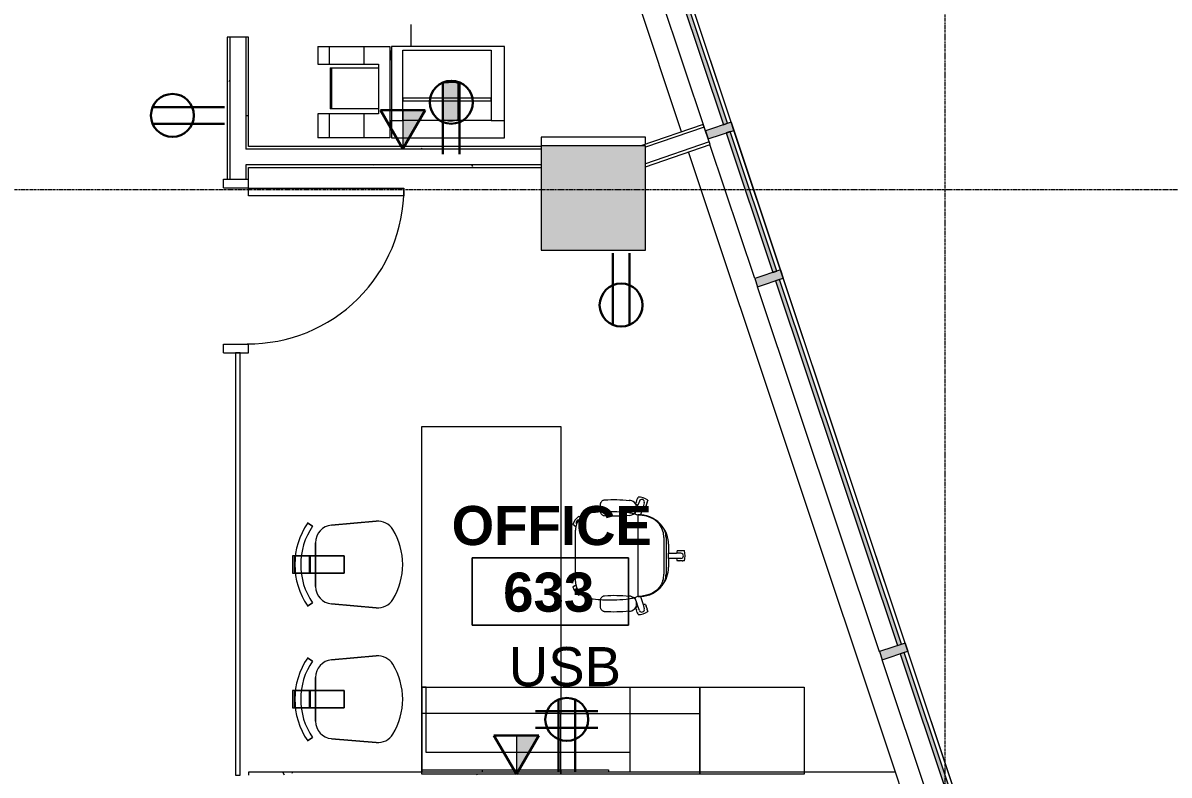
# Model space of a CAD drawing. Header units: inches. Extents: x 2468 to 4886, y -16 to 1381.
# Drawn here: x 4479.7 to 4743.5, y 685.4 to 858.4 of the extents above; entities that cross this region are included whole.
import ezdxf

# ---------------------------------------------------------------- set-up
doc = ezdxf.new("R2010")
doc.units = ezdxf.units.IN
doc.header["$MEASUREMENT"] = 0
doc.linetypes.add('Grid Line 1_2_', pattern=[0.875, 0.5, -0.125, 0.125, -0.125])
for name, color, linetype, lineweight in [('7200-WISCONSIN-AVE-6TH-FLOOR-031418_dwg', 8, 'Continuous', 9), ('A-ANNO-NOTE', 131, 'Continuous', 30), ('A-AREA-IDEN', 2, 'Continuous', 9), ('A-DOOR', 31, 'Continuous', 13), ('A-DOOR-FRAM', 31, 'Continuous', 20), ('A-GLAZ-CURT', 52, 'Continuous', 9), ('A-GLAZ-CWMG', 51, 'Continuous', 13), ('A-WALL', 113, 'Continuous', 13), ('A-WALL-PATT', 111, 'Continuous', 13), ('Bb-col', 7, 'Continuous', 9), ('Bb-cor', 7, 'Continuous', 9), ('Bb-mullion', 7, 'Continuous', 9), ('I-FURN', 30, 'Continuous', 9), ('I-WALL', 2, 'Continuous', 13), ('Q-SPCQ', 91, 'Continuous', 9), ('Q-SPCQ-IDEN', 132, 'Continuous', 9), ('S-COLS', 52, 'Continuous', 13), ('S-GRID', 1, 'Continuous', 9)]:
    doc.layers.add(name, color=color, linetype=linetype, lineweight=lineweight)
doc.styles.add('Swis721 Lt BT', font='swissl.ttf', dxfattribs={"height": 9})
doc.styles.add('Swis721 Lt BT_B', font='', dxfattribs={"height": 9})
doc.styles.get('Swis721 Lt BT_B').set_extended_font_data('Swis721 Lt BT', bold=True)
pattern_1 = [(0, (0, 0), (30.72, 7.68), [1.267, -21.773, 1.267, -21.773, -122.88]), (0, (0, 0), (30.72, 7.68), [-46.08, 1.267, -44.813, 1.267, -21.773, -53.76]), (0, (0, 0), (30.72, 7.68), [-115.2, 1.267, -14.093, 1.267, -37.133]), (120, (11.52, 3.84), (-22.011075, 22.7643), [1.267, -21.773, 1.267, -21.773, -122.88]), (120, (11.52, 3.84), (-22.011075, 22.7643), [-46.08, 1.267, -44.813, 1.267, -21.773, -53.76]), (120, (11.52, 3.84), (-22.011075, 22.7643), [-115.2, 1.267, -14.093, 1.267, -37.133]), (240, (15.36, 19.2), (-8.708925, -30.4443), [1.267, -21.773, 1.267, -21.773, -122.88]), (240, (15.36, 19.2), (-8.708925, -30.4443), [-46.08, 1.267, -44.813, 1.267, -21.773, -53.76]), (240, (15.36, 19.2), (-8.708925, -30.4443), [-115.2, 1.267, -14.093, 1.267, -37.133])]

# ---------------------------------------------------------------- blocks, each defined once
blk = doc.blocks.new('Concrete-Rectangular-Column - 24 x 24-4901126-6TH FLOOR POWER _ SIGNAL')
at = {"layer": 'S-COLS', "lineweight": 9}
blk.add_hatch(color=7, dxfattribs=at).paths.add_polyline_path([(-12, -12), (12, -12), (12, 12), (-12, 12), (-12, 8.85)], flags=0)
at = {"layer": 'S-COLS', "color": 8, "lineweight": 20}
for p, q in [((12, 12), (-12, 12)), ((-12, 12), (-12, -12)), ((12, -12), (12, 12)), ((-12, -12), (12, -12))]:
    blk.add_line(p, q, dxfattribs=at)
blk = doc.blocks.new('Single Flush - OTJ_SOLIDFLUSH_ALUM-6376845-6TH FLOOR POWER _ SIGNAL')
at = {"layer": 'A-DOOR', "lineweight": 20}
for p, q in [((16.15625, -2.4375), (17.90625, -2.4375)), ((16.15625, -38.25), (16.15625, -2.4375)), ((17.90625, -2.4375), (17.90625, -38.25)), ((17.90625, -38.25), (16.15625, -38.25))]:
    blk.add_line(p, q, dxfattribs=at)
at = {"layer": 'A-DOOR', "lineweight": 9}
blk.add_arc((17.90625, -2.4375), 35.8125, 179.5, 270, dxfattribs=at)
at = {"layer": 'A-DOOR-FRAM'}
for p, q in [((-20, 3.3125), (-20, -2.4375)), ((-20, 3.3125), (-18, 3.3125)), ((-18, 3.3125), (-18, -2.4375)), ((18.000004, 3.3125), (18.000004, -2.4375)), ((18.000004, 3.3125), (20.000004, 3.3125)), ((20.000004, 3.3125), (20.000004, -2.4375)), ((-20, -2.4375), (-18, -2.4375)), ((18.000004, -2.4375), (20.000004, -2.4375))]:
    blk.add_line(p, q, dxfattribs=at)
blk = doc.blocks.new('System Panel - Glazed-6291435-6TH FLOOR POWER _ SIGNAL')
at = {"layer": 'A-GLAZ-CURT', "lineweight": 13}
for p, q in [((48.6, 0.5), (-48.6, 0.5)), ((-48.6, 0.5), (-48.6, -0.5)), ((48.6, -0.5), (48.6, 0.5)), ((-48.6, -0.5), (48.6, -0.5))]:
    blk.add_line(p, q, dxfattribs=at)
blk = doc.blocks.new('Table-Teknion-Credenza_Top_for_Freestanding_Storage - CJCT20064-V39-6TH FLOOR POWER _ SIGNAL')
at = {"layer": 'I-FURN'}
for p, q in [((-32, 10), (32, 10)), ((-32, -9), (-32, 10)), ((32, 10), (32, 4)), ((32, 4), (32, -9.5625)), ((-32, -9.5625), (-32, -9))]:
    blk.add_line(p, q, dxfattribs=at)
blk = doc.blocks.new('Storage-Teknion-Wall_Panel_Open_Shelves - CJWO3HF1432-5122621-6TH FLOOR POWER _ SIGNAL')
at = {"layer": 'I-FURN'}
for p, q in [((-16, 13), (16, 13)), ((-16, -1), (-16, 13)), ((16, 13), (16, -1)), ((16, -1), (-16, -1))]:
    blk.add_line(p, q, dxfattribs=at)
blk = doc.blocks.new('Storage-Teknion-Wall_Panel_Under_Wall_Mount_Storage_Tackable - CJWUT2HF32-5122622-6TH FLOOR POWER _ SIGNAL')
at = {"layer": 'I-FURN'}
for p, q in [((-16, 1), (16, 1)), ((-16, 0), (-16, 1)), ((16, 0), (-16, 0)), ((16, 1), (16, 0))]:
    blk.add_line(p, q, dxfattribs=at)
blk = doc.blocks.new('Support-Teknion-Power_Trunk_with_End_Gable - CJPTG292048-V40-6TH FLOOR POWER _ SIGNAL')
at = {"layer": 'I-FURN'}
for p, q in [((-24, 4.5625), (-24, 0)), ((-19, 4), (-19, 4.5625)), ((10, 4), (-19, 4)), ((10, 4.5625), (10, 4)), ((24, 4), (24, 4.5625)), ((24, -9), (24, 4)), ((-24, 0), (-8, 0)), ((-8, 0), (23, 0)), ((23, 0), (23, -9)), ((23, -9), (23, -15)), ((24, -15), (24, -9)), ((23, -15), (24, -15))]:
    blk.add_line(p, q, dxfattribs=at)
blk = doc.blocks.new('Table-Teknion-Run_Off_Fixed_Journal_Leg - CJRF3266-5471392-6TH FLOOR POWER _ SIGNAL')
at = {"layer": 'I-FURN'}
for p, q in [((-33, 16), (33, 16)), ((-33, -16), (-33, 16)), ((33, 16), (33, -16)), ((33, -16), (-33, -16))]:
    blk.add_line(p, q, dxfattribs=at)
blk = doc.blocks.new('Storage-Teknion-Tower_Pedestal_Coat_and_Open_Shelves - CJTPF692024-5122624-6TH FLOOR POWER _ SIGNAL')
at = {"layer": 'I-FURN'}
for p, q in [((-12, 0), (12, 0)), ((-12, -20), (-12, 0)), ((12, 0), (12, -20)), ((12, -20), (-12, -20))]:
    blk.add_line(p, q, dxfattribs=at)
blk = doc.blocks.new('Chair-Teknion-Projek - No Headrest_  Fixed T-Arms-V15-6TH FLOOR POWER _ SIGNAL')
at = {"layer": 'I-FURN'}
for p, q in [((-7.17, 11.87), (-6.95, 11.57)), ((-6.88, 11.48), (-6.65, 11.17)), ((-5.91, 11.24), (5.91, 11.24)), ((6.65, 11.17), (6.88, 11.48)), ((6.95, 11.57), (7.17, 11.87)), ((-8.86, 10.18), (-9.08, 10.49)), ((-8.76, 10.04), (-8.79, 10.09)), ((8.79, 10.09), (8.76, 10.04)), ((9.08, 10.49), (8.86, 10.18)), ((-11.87, 5.48), (-11.02, 5.48)), ((-11.02, 5.48), (-10.17, 5.48)), ((10.17, 5.48), (11.02, 5.48)), ((11.02, 5.48), (11.87, 5.48)), ((-12.29, -2.75), (-11.93, -2.64)), ((11.93, -2.64), (12.29, -2.75)), ((-13.51, -3.15), (-13.15, -3.03)), ((-13.04, -2.99), (-12.4, -2.79)), ((-12.59, -3.46), (-11.62, -3.13)), ((-11.67, -5.03), (-12.31, -5.24)), ((-11.24, -4.3), (-12.21, -4.6)), ((-11.2, -4.88), (-11.56, -5)), ((-9.39, -3.16), (9.39, -3.16)), ((11.56, -5), (11.2, -4.88)), ((12.22, -4.6), (11.24, -4.3)), ((12.59, -3.46), (11.62, -3.13)), ((12.31, -5.24), (11.67, -5.03)), ((12.4, -2.79), (13.04, -2.99)), ((13.15, -3.03), (13.51, -3.15)), ((-12.42, -5.28), (-12.78, -5.39)), ((12.78, -5.39), (12.42, -5.28)), ((4.23, -9.07), (-4.23, -9.07)), ((4.23, -9.61), (-4.23, -9.61)), ((-0.63, -10.17), (-2.65, -10.17)), ((-0.61, -12.02), (-0.63, -10.17)), ((-0.63, -10.17), (0.64, -10.17)), ((0.64, -10.17), (0.61, -12.02)), ((2.65, -10.17), (0.64, -10.17)), ((-1.18, -12.54), (-1.18, -12.17)), ((-1.18, -13.33), (-1.18, -12.66)), ((-0.6, -13.04), (-0.61, -12.02)), ((0.6, -13.04), (0.61, -12.02)), ((1.18, -12.17), (1.18, -12.54)), ((1.18, -12.66), (1.18, -13.33)), ((-1.18, -13.82), (-1.18, -13.45)), ((1.18, -13.45), (1.18, -13.82))]:
    blk.add_line(p, q, dxfattribs=at)
at = {"layer": 'I-FURN', "flags": 128}
for points in [[(-11.62, -3.13), (-10.6, -2.79), (-9.58, -2.44)], [(9.58, -2.44), (10.6, -2.79), (11.62, -3.13)], [(-9.39, -3.72), (-10.32, -4.01), (-11.24, -4.3)], [(11.24, -4.3), (10.32, -4.01), (9.39, -3.72)]]:
    blk.add_lwpolyline(points, dxfattribs=at)
at = {"layer": 'I-FURN'}
for centre, radius, start, end in [((-6.1, 8.39), 3.64, 107.0766, 144.9234), ((-5.91, 7.24), 4, 100.7159, 135.4062), ((-7.64, 10.51), 0.6, 53.6044, 182.0177), ((-7, 11.54), 0.062, 320.5051, 36), ((-6.93, 11.44), 0.062, 36, 111.4949), ((-5.91, 7.24), 4, 90, 100.7159), ((5.91, 7.24), 4, 79.2841, 90), ((5.91, 7.24), 4, 44.5938, 79.2841), ((6.93, 11.44), 0.062, 68.5051, 144), ((7, 11.54), 0.062, 144, 219.4949), ((6.1, 8.39), 3.64, 35.0766, 72.9234), ((7.64, 10.51), 0.6, 357.9823, 126.3956), ((-5.91, 7.24), 4, 135.4062, 172.7165), ((-8.81, 10.22), 0.062, 216, 291.4949), ((-8.74, 10.12), 0.062, 140.5051, 216), ((5.91, 7.24), 4, 7.2835, 44.5938), ((8.81, 10.22), 0.062, 248.5051, 324), ((8.74, 10.12), 0.062, 324, 39.4949), ((24.63, 3.33), 34.78, 176.4781, 182.5921), ((24.63, 3.33), 34.78, 172.7165, 176.4781), ((-24.63, 3.33), 34.78, 3.5219, 7.2835), ((-24.63, 3.33), 34.78, 357.4079, 3.5219), ((24.25, 3.32), 34.4, 182.6596, 187.3663), ((-24.25, 3.32), 34.4, 352.6337, 357.3404), ((-11.07, -1.13), 1.68, 178.9486, 271.7629), ((-14.86, -4.83), 3.65, 27.6577, 36.875), ((-10.97, -1.13), 1.68, 268.2371, 1.0513), ((-1.73, -0.04), 8.21, 187.3674, 194.9992), ((-1.73, -0.04), 8.21, 194.9992, 196.9886), ((-5.24, -1.24), 4.5, 195.45, 205.2697), ((10.97, -1.13), 1.68, 178.9487, 271.7629), ((5.25, -1.25), 4.49, 334.7208, 344.5595), ((1.73, -0.04), 8.21, 343.0114, 345.0008), ((1.73, -0.04), 8.21, 345.0008, 352.6326), ((11.07, -1.13), 1.68, 268.2371, 1.0514), ((14.86, -4.83), 3.65, 143.125, 152.3423), ((-9.87, -3.21), 3.64, 179.0766, 216.9234), ((-13.13, -3.09), 0.062, 32.5051, 108), ((-13.02, -3.05), 0.062, 108, 183.4949), ((-12.36, -4.01), 0.6, 112.6052, 284.2997), ((-12.44, -5.22), 0.062, 288, 3.4949), ((-12.38, -2.85), 0.062, 32.5051, 108), ((-12.33, -5.18), 0.062, 212.5051, 288), ((-12.27, -2.81), 0.062, 108, 183.4949), ((-11.69, -4.98), 0.062, 288, 3.4949), ((-11.58, -4.94), 0.062, 212.5051, 288), ((-14.86, -4.83), 3.65, 359.125, 8.3423), ((-3.3, -3.44), 6.1, 177.3817, 182.6183), ((-2.64, -3.42), 6.76, 182.5778, 231.7498), ((2.64, -3.42), 6.76, 308.2502, 357.4222), ((2.64, -3.42), 6.76, 357.298, 2.149), ((14.86, -4.83), 3.65, 171.6577, 180.875), ((11.58, -4.94), 0.062, 252, 327.4949), ((11.69, -4.98), 0.062, 176.5051, 252), ((12.36, -4.01), 0.6, 256.6052, 67.3948), ((12.27, -2.81), 0.062, 356.5051, 72), ((12.33, -5.18), 0.062, 252, 327.4949), ((12.38, -2.85), 0.062, 72, 147.4949), ((12.44, -5.22), 0.062, 176.5051, 252), ((9.87, -3.21), 3.64, 323.0766, 0.9234), ((13.02, -3.05), 0.062, 356.5051, 72), ((13.13, -3.09), 0.062, 72, 147.4949), ((-2.65, -3.42), 6.75, 231.7498, 270), ((-4.23, -5.34), 4.26, 232.4396, 249.1668), ((-4.23, -5.34), 4.26, 249.1668, 270), ((-4.46, -4.82), 4.25, 253.6072, 273.1858), ((2.65, -3.42), 6.75, 270, 308.2502), ((4.46, -4.82), 4.25, 266.8142, 286.3928), ((4.23, -5.34), 4.26, 270, 290.8332), ((4.23, -5.34), 4.26, 290.8332, 307.5604), ((0, -15.62), 3.65, 99.6577, 108.875), ((-1.12, -12.54), 0.062, 180, 255.4949), ((-1.12, -12.66), 0.062, 104.5051, 180), ((0, -12.99), 0.6, 184.6052, 355.3948), ((0, -15.62), 3.65, 71.125, 80.3423), ((1.12, -12.54), 0.062, 284.5051, 0), ((1.12, -12.66), 0.062, 360, 75.4949), ((-1.12, -13.33), 0.062, 180, 255.4949), ((-1.12, -13.45), 0.062, 104.5051, 180), ((0, -10.37), 3.64, 251.0766, 288.9234), ((1.12, -13.33), 0.062, 284.5051, 360), ((1.12, -13.45), 0.062, 360, 75.4949)]:
    blk.add_arc(centre, radius, start, end, dxfattribs=at)
for points in [[(-12.86, 4.54), (-12.85, 4.63), (-12.82, 4.79), (-12.71, 5.02), (-12.55, 5.21), (-12.35, 5.36), (-12.12, 5.46), (-11.95, 5.48), (-11.87, 5.48)], [(-10.17, 5.48), (-10.08, 5.48), (-9.92, 5.46), (-9.68, 5.36), (-9.48, 5.21), (-9.32, 5.02), (-9.21, 4.79), (-9.18, 4.63), (-9.18, 4.54)], [(9.18, 4.54), (9.18, 4.63), (9.21, 4.79), (9.32, 5.02), (9.48, 5.21), (9.68, 5.36), (9.92, 5.46), (10.08, 5.48), (10.17, 5.48)], [(11.87, 5.48), (11.95, 5.48), (12.12, 5.46), (12.35, 5.36), (12.55, 5.21), (12.71, 5.02), (12.82, 4.79), (12.85, 4.63), (12.86, 4.54)], [(-12.75, -1.09), (-12.85, -0.16), (-12.97, 1.72), (-12.93, 3.6), (-12.86, 4.54)], [(-9.18, 4.54), (-9.11, 3.6), (-9.06, 1.72), (-9.18, -0.16), (-9.29, -1.09)], [(9.29, -1.09), (9.18, -0.16), (9.06, 1.72), (9.11, 3.6), (9.18, 4.54)], [(12.86, 4.54), (12.93, 3.6), (12.97, 1.72), (12.85, -0.16), (12.75, -1.09)], [(-5.66, -8.9), (-8.07, -8.21), (-9.33, -5.79), (-9.33, -3.16)], [(5.66, -8.9), (8.07, -8.21), (9.33, -5.79), (9.33, -3.16)]]:
    blk.add_open_spline(points, degree=3, dxfattribs=at)
blk = doc.blocks.new('Storage-Teknion-Pedestal_Unfinished_Top_2_High - CJPCSB2016-V41-6TH FLOOR POWER _ SIGNAL')
at = {"layer": 'I-FURN'}
for p, q in [((-8, 0), (8, 0)), ((-8, -6), (-8, 0)), ((8, 0), (8, -6)), ((-8, -19.5625), (-8, -6)), ((8, -6), (8, -19.5625))]:
    blk.add_line(p, q, dxfattribs=at)
blk = doc.blocks.new('F-Chairs1 - Side 01-V31-6TH FLOOR POWER _ SIGNAL')
at = {"layer": 'I-FURN'}
for p, q in [((-9.07, 9.03), (-9.96, 19.32)), ((-9.96, 19.32), (-9.07, 9.03)), ((-9.07, 9.03), (-9.96, 19.32)), ((9.96, 19.32), (9.07, 9.03)), ((9.07, 9.03), (9.96, 19.32)), ((9.96, 19.32), (9.07, 9.03)), ((-2, 11.91), (-2, 5.32)), ((2, 11.91), (-2, 11.91)), ((-2, 11.91), (2, 11.91)), ((-2, 5.32), (-2, 11.91)), ((2, 11.91), (2, 5.32)), ((2, 5.32), (2, 11.91)), ((5.02, 5.32), (-5.02, 5.32)), ((-5.02, 5.32), (5.02, 5.32)), ((5.02, 5.32), (-5.02, 5.32)), ((-2, 5.32), (-2, 3.91)), ((-2, 4.21), (-2, 5.32)), ((2, 5.32), (2, 4.21)), ((2, 3.91), (2, 5.32)), ((-9.57, 3.52), (-8.8, 4.64)), ((-8.8, 4.64), (-9.57, 3.52)), ((-9.57, 3.52), (-8.8, 4.64)), ((2, 4.21), (-2, 4.21)), ((-2, 2.09), (-2, 4.21)), ((-2, 3.91), (-2, 2.09)), ((-2, 3.91), (2, 3.91)), ((2, 4.21), (2, 2.09)), ((2, 2.09), (2, 3.91)), ((8.8, 4.64), (9.57, 3.52)), ((9.57, 3.52), (8.8, 4.64)), ((8.8, 4.64), (9.57, 3.52)), ((-2, 2.09), (-2, 0.72)), ((-2, 0.72), (-2, 2.09)), ((-2, 0.72), (-2, 0)), ((-2, 0.46), (-2, 0.72)), ((2, 0.46), (-2, 0.46)), ((-2, 0.46), (-2, 0)), ((2, 0.46), (-2, 0.46)), ((2, 2.09), (2, 0.72)), ((2, 0.72), (2, 2.09)), ((2, 0.72), (2, 0.46)), ((2, 0), (2, 0.72)), ((2, 0), (2, 0.46)), ((-2, 0), (2, 0)), ((-2, 0), (2, 0))]:
    blk.add_line(p, q, dxfattribs=at)
for centre, radius, start, end in [((0, 10.06), 15.35, 58.407, 121.593), ((0, 10.06), 15.35, 58.407, 121.593), ((0, 10.06), 15.35, 58.407, 121.593), ((-5.91, 19.67), 4.06, 121.593, 184.9697), ((-5.91, 19.67), 4.06, 121.593, 184.9697), ((-5.91, 19.67), 4.06, 121.593, 184.9697), ((5.91, 19.67), 4.06, 355.0303, 58.407), ((5.91, 19.67), 4.06, 355.0303, 58.407), ((5.91, 19.67), 4.06, 355.0303, 58.407), ((-5.02, 9.38), 4.06, 184.9697, 270), ((-5.02, 9.38), 4.06, 184.9697, 270), ((-5.02, 9.38), 4.06, 184.9697, 270), ((5.02, 9.38), 4.06, 270, 355.0303), ((5.02, 9.38), 4.06, 270, 355.0303), ((5.02, 9.38), 4.06, 270, 355.0303), ((0, 17.51), 16.94, 235.6197, 304.3803), ((0, 17.51), 16.94, 235.6197, 304.3803), ((0, 17.51), 16.94, 235.6197, 304.3803), ((0, 17.51), 15.59, 235.6197, 304.3803), ((0, 17.51), 15.59, 235.6197, 304.3803), ((0, 17.51), 15.59, 235.6197, 304.3803)]:
    blk.add_arc(centre, radius, start, end, dxfattribs=at)
blk = doc.blocks.new('System Panel - Glazed-6292521-6TH FLOOR POWER _ SIGNAL')
at = {"layer": 'A-GLAZ-CURT'}
blk.add_hatch(color=7, dxfattribs=at).paths.add_polyline_path([(44.25, -0.5), (44.25, 0.5), (-44.25, 0.5), (-44.25, -0.5), (6.29, -0.5)], flags=0)
at = {"layer": 'A-GLAZ-CURT', "color": 8, "lineweight": 20}
for p, q in [((44.25, 0.5), (-44.25, 0.5)), ((-44.25, 0.5), (-44.25, -0.5)), ((44.25, -0.5), (44.25, 0.5)), ((-44.25, -0.5), (44.25, -0.5))]:
    blk.add_line(p, q, dxfattribs=at)
blk = doc.blocks.new('Rectangular Mullion - 2_ x 6_ rectangular-V67-6TH FLOOR POWER _ SIGNAL')
at = {"layer": 'A-GLAZ-CWMG', "lineweight": 9}
for p, q in [((4642.68, 835.59), (4614.63, 919.52)), ((4636.76, 833.61), (4608.7, 917.54))]:
    blk.add_line(p, q, dxfattribs=at)
blk = doc.blocks.new('System Panel - Glazed-6292522-6TH FLOOR POWER _ SIGNAL')
at = {"layer": 'A-GLAZ-CURT'}
blk.add_hatch(color=7, dxfattribs=at).paths.add_polyline_path([(16.94, -0.5), (16.94, 0.5), (-16.94, 0.5), (-16.94, -0.5), (5.85, -0.5)], flags=0)
at = {"layer": 'A-GLAZ-CURT', "color": 8, "lineweight": 20}
for p, q in [((16.94, 0.5), (-16.94, 0.5)), ((-16.94, 0.5), (-16.94, -0.5)), ((16.94, -0.5), (16.94, 0.5)), ((-16.94, -0.5), (16.94, -0.5))]:
    blk.add_line(p, q, dxfattribs=at)
blk = doc.blocks.new('Rectangular Mullion - 2_ x 6_ rectangular-V68-6TH FLOOR POWER _ SIGNAL')
at = {"layer": 'A-GLAZ-CWMG', "lineweight": 9}
for p, q in [((4654.06, 801.56), (4643.32, 833.69)), ((4648.13, 799.58), (4637.82, 830.43))]:
    blk.add_line(p, q, dxfattribs=at)
blk = doc.blocks.new('System Panel - Glazed-6292523-6TH FLOOR POWER _ SIGNAL')
at = {"layer": 'A-GLAZ-CURT'}
blk.add_hatch(color=7, dxfattribs=at).paths.add_polyline_path([(44.25, -0.5), (44.25, 0.5), (-44.25, 0.5), (-44.25, -0.5), (12.86, -0.5)], flags=0)
at = {"layer": 'A-GLAZ-CURT', "color": 8, "lineweight": 20}
for p, q in [((44.25, 0.5), (-44.25, 0.5)), ((-44.25, 0.5), (-44.25, -0.5)), ((44.25, -0.5), (44.25, 0.5)), ((-44.25, -0.5), (44.25, -0.5))]:
    blk.add_line(p, q, dxfattribs=at)
blk = doc.blocks.new('Rectangular Mullion - 2_ x 6_ rectangular-V69-6TH FLOOR POWER _ SIGNAL')
at = {"layer": 'A-GLAZ-CWMG', "lineweight": 9}
for p, q in [((4682.74, 715.73), (4654.69, 799.67)), ((4676.82, 713.75), (4648.76, 797.69))]:
    blk.add_line(p, q, dxfattribs=at)
blk = doc.blocks.new('System Panel - Glazed-6292524-6TH FLOOR POWER _ SIGNAL')
at = {"layer": 'A-GLAZ-CURT'}
blk.add_hatch(color=7, dxfattribs=at).paths.add_polyline_path([(16.94, -0.5), (16.94, 0.5), (-16.94, 0.5), (-16.94, -0.5), (5.85, -0.5)], flags=0)
at = {"layer": 'A-GLAZ-CURT', "color": 8, "lineweight": 20}
for p, q in [((16.94, 0.5), (-16.94, 0.5)), ((-16.94, 0.5), (-16.94, -0.5)), ((16.94, -0.5), (16.94, 0.5)), ((-16.94, -0.5), (16.94, -0.5))]:
    blk.add_line(p, q, dxfattribs=at)
blk = doc.blocks.new('Rectangular Mullion - 2_ x 6_ rectangular-5910276-6TH FLOOR POWER _ SIGNAL')
at = {"layer": 'A-GLAZ-CWMG', "lineweight": 9}
for p, q in [((4533.88, 1161.14), (4523.14, 1193.27)), ((4527.95, 1159.16), (4517.21, 1191.28))]:
    blk.add_line(p, q, dxfattribs=at)
blk = doc.blocks.new('Rectangular Mullion - 2_ x 6_ rectangular-6292512-6TH FLOOR POWER _ SIGNAL')
at = {"layer": 'A-GLAZ-CWMG', "lineweight": 9}
blk.add_hatch(color=7, dxfattribs=at).paths.add_polyline_path([(1, 4.87), (1, -1.38), (-1, -1.38), (-1, 4.87)], flags=0)
at = {"layer": 'A-GLAZ-CWMG', "color": 8, "lineweight": 20}
for p, q in [((-1, 4.87), (1, 4.87)), ((-1, -1.38), (-1, 4.87)), ((1, 4.87), (1, -1.38)), ((1, -1.38), (-1, -1.38))]:
    blk.add_line(p, q, dxfattribs=at)
blk = doc.blocks.new('A-Copier-Floor - A-Copier-Floor-4036613-6TH FLOOR POWER _ SIGNAL')
at = {"layer": 'Q-SPCQ'}
for p, q in [((-30.09, 11.47), (-27.49, 11.47)), ((-30.09, 11.47), (-30.09, 7.47)), ((-27.49, 11.47), (-19.49, 11.47)), ((-27.49, 11.47), (-27.49, 7.47)), ((-19.49, 11.47), (-13.49, 11.47)), ((-19.49, 11.47), (-19.49, 7.47)), ((-13.49, 11.47), (-13.49, -9.53)), ((12.91, 11.47), (-13.09, 11.47)), ((-13.09, 11.47), (-13.09, -5.51)), ((-10.52, -5.51), (-10.52, 10.67)), ((-10.52, 10.67), (9.82, 10.67)), ((9.82, 10.67), (9.82, -5.51)), ((12.91, -5.51), (12.91, 11.47)), ((-13.29, 10.49), (-13.29, 8.47)), ((-13.29, 10.49), (-13.1, 10.49)), ((-13.1, 8.47), (-13.29, 8.47)), ((-30.09, 7.47), (-27.49, 7.47)), ((-27.49, 7.47), (-19.49, 7.47)), ((-27.26, 6.6), (-26.84, 6.6)), ((-27.26, 6.6), (-27.26, -2.84)), ((-26.84, 6.6), (-16.13, 6.6)), ((-26.84, -2.84), (-26.84, 6.6)), ((-19.49, 7.47), (-16.13, 7.47)), ((-16.13, 7.47), (-16.13, -3.97)), ((9.82, -0.4), (-10.52, -0.4)), ((-10.52, -0.4), (-10.52, -1.03)), ((-10.52, -1.03), (9.82, -1.03)), ((9.82, -1.03), (9.82, -0.4)), ((-27.49, -3.97), (-30.09, -3.97)), ((-30.09, -3.97), (-30.09, -9.53)), ((-19.49, -3.97), (-27.49, -3.97)), ((-27.49, -3.97), (-27.49, -9.53)), ((-26.84, -2.84), (-27.26, -2.84)), ((-16.13, -2.84), (-26.84, -2.84)), ((-16.13, -3.97), (-19.49, -3.97)), ((-19.49, -3.97), (-19.49, -9.53)), ((-13.29, -5.51), (-13.29, -7.53)), ((-13.29, -5.51), (-13.1, -5.51)), ((-13.1, -7.53), (-13.29, -7.53)), ((-13.09, -5.51), (-10.52, -5.51)), ((-13.09, -5.51), (-13.09, -9.53)), ((9.82, -5.51), (-10.52, -5.51)), ((9.82, -5.51), (12.91, -5.51)), ((12.91, -9.53), (12.91, -5.51)), ((-27.49, -9.53), (-30.09, -9.53)), ((-19.49, -9.53), (-27.49, -9.53)), ((-13.49, -9.53), (-19.49, -9.53)), ((-13.09, -9.53), (12.91, -9.53))]:
    blk.add_line(p, q, dxfattribs=at)
blk = doc.blocks.new('7200-WISCONSIN-AVE-6TH-FLOOR-031418_dwg-5450642-6TH FLOOR POWER _ SIGNAL')
at = {"layer": 'Bb-col', "flags": 128}
blk.add_lwpolyline([(4623, 830.49), (4623, 832.13), (4599, 832.13), (4599, 830.12)], dxfattribs=at)
at = {"layer": 'Bb-cor', "flags": 128}
for points in [[(4643.33, 833.7), (4654.7, 799.67), (4643.33, 833.7), (4614, 921.42)], [(4694.77, 679.82), (4683.39, 713.84), (4654.07, 801.57)]]:
    blk.add_lwpolyline(points, dxfattribs=at)
at = {"layer": 'Bb-mullion'}
for p, q in [((4642.69, 835.59), (4643.33, 833.7)), ((4654.07, 801.57), (4654.7, 799.67)), ((4654.07, 801.57), (4654.7, 799.67)), ((4682.76, 715.74), (4683.39, 713.84))]:
    blk.add_line(p, q, dxfattribs=at)
blk = doc.blocks.new('Room Tag - Room Name and Number-3379422-6TH FLOOR POWER _ SIGNAL')
at = {"layer": 'A-AREA-IDEN'}
for p, q in [((-0.1881, -0.1636), (-0.1881, -0.0018)), ((-0.1881, -0.0018), (0.1869, -0.0018)), ((0.1869, -0.0018), (-0.1881, -0.0018)), ((-0.1881, -0.0018), (-0.1881, -0.1636)), ((0.1869, -0.0018), (0.1869, -0.1636)), ((0.1869, -0.1636), (0.1869, -0.0018)), ((0.1869, -0.1636), (-0.1881, -0.1636)), ((-0.1881, -0.1636), (0.1869, -0.1636))]:
    blk.add_line(p, q, dxfattribs=at)

msp = doc.modelspace()

# ---------------------------------------------------------------- hatches: boundary and pattern name
at = {"layer": 'A-ANNO-NOTE', "lineweight": 9}
for points in [[(4576.36, 844.5), (4578.73, 844.81), (4578.01, 844.85)], [(4576.36, 844.5), (4579.51, 844.62), (4578.73, 844.81)], [(4579.59, 836.1), (4579.51, 844.62), (4576.36, 844.5), (4578.29, 839.48)], [(4576.53, 836.13), (4576.36, 844.5), (4576.36, 836.2)], [(4579.59, 836.1), (4576.36, 844.5), (4576.53, 836.13)], [(4576.53, 844.56), (4578.01, 844.85), (4577.48, 844.81)], [(4579.59, 836.1), (4579.84, 844.5), (4579.51, 844.62), (4579.56, 839.48)], [(4579.59, 836.1), (4579.84, 836.2), (4579.84, 844.5), (4579.7, 839.48)], [(4567.12, 829.42), (4572.28, 838.35), (4567.12, 838.35)], [(4578.01, 835.85), (4576.53, 836.13), (4577.48, 835.89)], [(4578.01, 835.85), (4578.73, 835.89), (4576.53, 836.13)], [(4578.73, 835.89), (4579.59, 836.1), (4576.53, 836.13)], [(4578.73, 835.89), (4579.17, 835.98), (4579.59, 836.1)], [(4593.25, 685.55), (4598.41, 694.48), (4593.25, 694.48)]]:
    msp.add_hatch(color=256, dxfattribs=at).paths.add_polyline_path(points, flags=0)
at = {"layer": 'A-WALL-PATT', "lineweight": 9}
h = msp.add_hatch(dxfattribs=at)
h.set_pattern_fill('FP_1', color=256, style=0, pattern_type=2)
h.set_pattern_definition(pattern_1)
h.paths.add_polyline_path([(4526.69, 563.87), (4527.31, 563.87), (4527.31, 571.63), (4526.69, 571.63), (4526.69, 563.87)], flags=0)
h.paths.add_polyline_path([(4526.69, 681.8), (4527.31, 681.8), (4527.31, 685.3), (4526.69, 685.3)], flags=0)
h.paths.add_polyline_path([(4527.31, 822.49), (4527.31, 855.13), (4526.69, 855.13), (4526.69, 822.49)], flags=0)
h = msp.add_hatch(dxfattribs=at)
h.set_pattern_fill('FP_1', color=256, style=0, pattern_type=2)
h.set_pattern_definition(pattern_1)
h.paths.add_polyline_path([(4530.94, 568.12), (4531.56, 568.12), (4531.56, 571.63), (4530.94, 571.63)], flags=0)
h.paths.add_polyline_path([(4530.94, 822.49), (4531.56, 822.49), (4531.56, 825.74), (4530.94, 825.74), (4530.94, 825.11)], flags=0)
h.paths.add_polyline_path([(4530.94, 829.36), (4531.56, 829.36), (4531.56, 855.13), (4530.94, 855.13), (4530.94, 829.99)], flags=0)
h = msp.add_hatch(dxfattribs=at)
h.set_pattern_fill('FP_1', color=256, style=0, pattern_type=2)
h.set_pattern_definition(pattern_1)
h.paths.add_polyline_path([(4593.96, 829.36), (4599, 829.36), (4599, 829.99), (4531.56, 829.99), (4531.56, 829.36), (4590.53, 829.36)], flags=0)
h = msp.add_hatch(dxfattribs=at)
h.set_pattern_fill('FP_1', color=256, style=0, pattern_type=2)
h.set_pattern_definition(pattern_1)
h.paths.add_polyline_path([(4584.52, 825.11), (4599, 825.11), (4599, 825.74), (4531.56, 825.74), (4531.56, 825.11), (4571.49, 825.11)], flags=0)
h = msp.add_hatch(dxfattribs=at)
h.set_pattern_fill('FP_1', color=256, style=0, pattern_type=2)
h.set_pattern_definition(pattern_1)
h.paths.add_polyline_path([(4531.56, 685.36), (4680.76, 685.36), (4680.56, 685.99), (4659.49, 685.99), (4659.49, 685.55), (4571.49, 685.55), (4571.49, 685.99), (4531.56, 685.99)], flags=0)

# ---------------------------------------------------------------- linework, layer by layer
at = {"layer": 'A-ANNO-NOTE'}
for p, q in [((4576.36, 828.2), (4576.36, 844.73)), ((4580.19, 828.2), (4580.19, 844.73)), ((4526.03, 839.04), (4509.51, 839.04)), ((4567.12, 829.42), (4561.97, 838.35)), ((4561.97, 838.35), (4572.28, 838.35)), ((4567.12, 829.42), (4572.28, 838.35)), ((4526.03, 835.21), (4509.51, 835.21)), ((4615.47, 805.46), (4615.47, 788.94)), ((4619.3, 805.46), (4619.3, 788.94)), ((4602.95, 686.2), (4602.95, 702.73)), ((4606.78, 686.2), (4606.78, 702.73)), ((4597.69, 700.08), (4612.04, 700.08)), ((4593.25, 685.55), (4588.09, 694.48)), ((4588.09, 694.48), (4598.41, 694.48)), ((4593.25, 685.55), (4598.41, 694.48)), ((4597.69, 696.25), (4612.04, 696.25))]:
    msp.add_line(p, q, dxfattribs=at)
at = {"layer": 'A-ANNO-NOTE', "lineweight": 9}
for p, q in [((4576.36, 844.5), (4576.36, 836.2)), ((4579.84, 836.2), (4579.84, 844.5)), ((4567.12, 829.42), (4572.28, 838.35)), ((4572.28, 838.35), (4567.12, 838.35)), ((4567.12, 838.35), (4567.12, 829.42)), ((4593.25, 685.55), (4598.41, 694.48)), ((4598.41, 694.48), (4593.25, 694.48)), ((4593.25, 694.48), (4593.25, 685.55))]:
    msp.add_line(p, q, dxfattribs=at)
at = {"layer": 'A-ANNO-NOTE'}
for centre in [(4578.28, 840.16), (4514.07, 837.13), (4617.38, 793.5), (4604.87, 698.16)]:
    msp.add_circle(centre, 4.95, dxfattribs=at)
at = {"layer": 'A-ANNO-NOTE', "lineweight": 9}
for start, end in [(67.2244, 112.7756), (247.2244, 292.7756)]:
    msp.add_arc((4578.1, 840.35), 4.5, start, end, dxfattribs=at)
at = {"layer": 'A-WALL', "lineweight": 9}
for p, q in [((4631.3, 833.34), (4603.55, 916.38)), ((4680.56, 685.99), (4632.85, 828.72))]:
    msp.add_line(p, q, dxfattribs=at)
at = {"layer": 'A-WALL'}
for p, q in [((4527.31, 855.13), (4527.31, 822.49)), ((4530.94, 855.13), (4530.94, 829.36)), ((4636.46, 834.45), (4623, 829.83)), ((4599, 829.36), (4530.94, 829.36)), ((4637.64, 831.02), (4623, 826)), ((4530.94, 825.74), (4530.94, 822.49)), ((4599, 825.74), (4530.94, 825.74))]:
    msp.add_line(p, q, dxfattribs=at)
at = {"layer": 'I-WALL'}
for p, q in [((4531.56, 855.13), (4526.69, 855.13)), ((4526.69, 855.13), (4526.69, 822.49)), ((4531.56, 829.99), (4531.56, 855.13)), ((4636.25, 835.04), (4621.92, 830.12)), ((4637.84, 830.43), (4636.25, 835.04)), ((4599, 829.99), (4531.56, 829.99)), ((4623, 825.33), (4637.84, 830.43)), ((4531.56, 822.49), (4531.56, 825.11)), ((4531.56, 825.11), (4599, 825.11)), ((4526.69, 822.49), (4531.56, 822.49)), ((4680.56, 685.99), (4531.56, 685.99)), ((4531.56, 685.99), (4531.56, 685.3)), ((4682.18, 681.11), (4680.56, 685.99))]:
    msp.add_line(p, q, dxfattribs=at)
at = {"layer": 'Q-SPCQ-IDEN'}
msp.add_line((4569.03, 852.95), (4569.03, 858.06), dxfattribs=at)
at = {"layer": 'S-GRID', "linetype": 'Grid Line 1_2_'}
for p, q in [((4692, -16.1), (4692, 1356.78)), ((2467.88, 820.12), (4862.49, 820.12))]:
    msp.add_line(p, q, dxfattribs=at)

# ---------------------------------------------------------------- block references
at = {"layer": '7200-WISCONSIN-AVE-6TH-FLOOR-031418_dwg', "color": 7}
msp.add_blockref('7200-WISCONSIN-AVE-6TH-FLOOR-031418_dwg-5450642-6TH FLOOR POWER _ SIGNAL', (0, 0), dxfattribs=at)
msp.add_blockref('7200-WISCONSIN-AVE-6TH-FLOOR-031418_dwg-5450642-6TH FLOOR POWER _ SIGNAL', (0, 0), dxfattribs=at)
msp.add_blockref('7200-WISCONSIN-AVE-6TH-FLOOR-031418_dwg-5450642-6TH FLOOR POWER _ SIGNAL', (0, 0), dxfattribs=at)
at = {"layer": 'A-AREA-IDEN', "xscale": 95.99999999999994, "yscale": 95.99999999999994, "zscale": 95.99999999999994}
msp.add_blockref('Room Tag - Room Name and Number-3379422-6TH FLOOR POWER _ SIGNAL', (4601.1, 735.55), dxfattribs=at)
at = {"layer": 'A-DOOR', "rotation": 89.99999999999986}
msp.add_blockref('Single Flush - OTJ_SOLIDFLUSH_ALUM-6376845-6TH FLOOR POWER _ SIGNAL', (4529.13, 802.49), dxfattribs=at)
at = {"layer": 'A-GLAZ-CURT'}
for name, p, rotation in [('System Panel - Glazed-6292521-6TH FLOOR POWER _ SIGNAL', (4627.35, 877.12), 288.4809150346402), ('System Panel - Glazed-6292522-6TH FLOOR POWER _ SIGNAL', (4647.38, 817.19), 288.4809150346402), ('System Panel - Glazed-6292523-6TH FLOOR POWER _ SIGNAL', (4667.41, 757.26), 288.4809150346402), ('System Panel - Glazed-6291435-6TH FLOOR POWER _ SIGNAL', (4529.13, 733.9), 90), ('System Panel - Glazed-6292524-6TH FLOOR POWER _ SIGNAL', (4687.44, 697.33), 288.4809150346402)]:
    msp.add_blockref(name, p, dxfattribs=dict(at, rotation=rotation))
at = {"layer": 'A-GLAZ-CWMG', "lineweight": 9}
for name, p in [('Rectangular Mullion - 2_ x 6_ rectangular-V67-6TH FLOOR POWER _ SIGNAL', (0, 0)), ('Rectangular Mullion - 2_ x 6_ rectangular-V68-6TH FLOOR POWER _ SIGNAL', (0, 0)), ('Rectangular Mullion - 2_ x 6_ rectangular-V69-6TH FLOOR POWER _ SIGNAL', (0, 0)), ('Rectangular Mullion - 2_ x 6_ rectangular-5910276-6TH FLOOR POWER _ SIGNAL', (160.24, -479.43))]:
    msp.add_blockref(name, p, dxfattribs=at)
at = {"layer": 'A-GLAZ-CWMG', "lineweight": 9, "extrusion": (0, 0, -1), "rotation": 251.5190849653598}
for p in [(-4641.7, 834.2), (-4653.07, 800.18), (-4681.76, 714.35)]:
    msp.add_blockref('Rectangular Mullion - 2_ x 6_ rectangular-6292512-6TH FLOOR POWER _ SIGNAL', p, dxfattribs=at)
at = {"layer": 'I-FURN'}
for name, p, rotation in [('Table-Teknion-Run_Off_Fixed_Journal_Leg - CJRF3266-5471392-6TH FLOOR POWER _ SIGNAL', (4587.49, 732.55), 270.0000000000001), ('Chair-Teknion-Projek - No Headrest_  Fixed T-Arms-V15-6TH FLOOR POWER _ SIGNAL', (4618.11, 735.81), 90.00000000000027), ('F-Chairs1 - Side 01-V31-6TH FLOOR POWER _ SIGNAL', (4541.68, 733.8), 269.9999999999978), ('F-Chairs1 - Side 01-V31-6TH FLOOR POWER _ SIGNAL', (4541.68, 702.8), 269.9999999999978), ('Support-Teknion-Power_Trunk_with_End_Gable - CJPTG292048-V40-6TH FLOOR POWER _ SIGNAL', (4595.49, 690.55), 180)]:
    msp.add_blockref(name, p, dxfattribs=dict(at, rotation=rotation))
for name, p in [('Table-Teknion-Credenza_Top_for_Freestanding_Storage - CJCT20064-V39-6TH FLOOR POWER _ SIGNAL', (4603.49, 695.55)), ('Storage-Teknion-Pedestal_Unfinished_Top_2_High - CJPCSB2016-V41-6TH FLOOR POWER _ SIGNAL', (4627.49, 705.55)), ('Storage-Teknion-Tower_Pedestal_Coat_and_Open_Shelves - CJTPF692024-5122624-6TH FLOOR POWER _ SIGNAL', (4647.49, 705.55)), ('Storage-Teknion-Wall_Panel_Open_Shelves - CJWO3HF1432-5122621-6TH FLOOR POWER _ SIGNAL', (4619.49, 686.55)), ('Storage-Teknion-Wall_Panel_Under_Wall_Mount_Storage_Tackable - CJWUT2HF32-5122622-6TH FLOOR POWER _ SIGNAL', (4587.49, 685.55))]:
    msp.add_blockref(name, p, dxfattribs=at)
at = {"layer": 'Q-SPCQ'}
msp.add_blockref('A-Copier-Floor - A-Copier-Floor-4036613-6TH FLOOR POWER _ SIGNAL', (4577.62, 841.48), dxfattribs=at)
at = {"layer": 'S-COLS', "lineweight": 9}
msp.add_blockref('Concrete-Rectangular-Column - 24 x 24-4901126-6TH FLOOR POWER _ SIGNAL', (4611, 818.12), dxfattribs=at)

# ---------------------------------------------------------------- texts
at = {"layer": 'A-ANNO-NOTE', "lineweight": 9, "insert": (4591.51, 714.81), "char_height": 9, "width": 30.3, "attachment_point": 1, "style": 'Swis721 Lt BT'}
msp.add_mtext('USB', dxfattribs=at)
at = {"layer": 'A-AREA-IDEN', "char_height": 9, "attachment_point": 1, "style": 'Swis721 Lt BT_B'}
for s, insert, width in [('OFFICE', (4578.36, 747.27), 54.843), ('633', (4590.21, 731.95), 25.452)]:
    msp.add_mtext(s, dxfattribs=dict(at, insert=insert, width=width))

doc.saveas('drawing.dxf')
